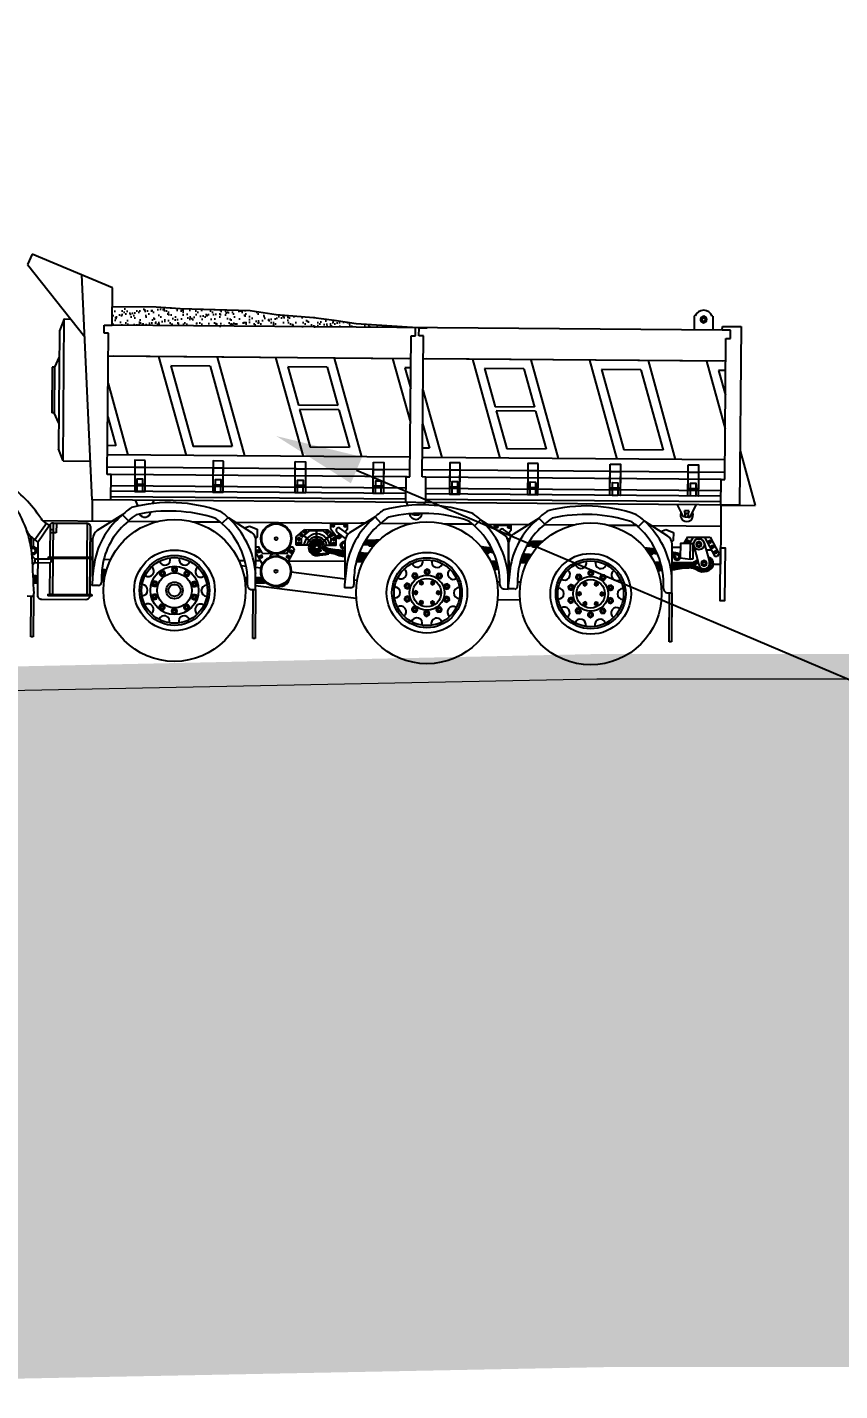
# Model space of a CAD drawing. Header units: metres. Extents: x -81 to 63023, y -186 to 109005.
# Drawn here: x 143.24 to 149.77, y -84.08 to -73.13 of the extents above; entities that cross this region are included whole.
import ezdxf
from ezdxf import colors
from ezdxf.entities.mleader import LeaderData, LeaderLine
from ezdxf.math import Vec2, Vec3

# ---------------------------------------------------------------- set-up
doc = ezdxf.new("R2010")
doc.units = ezdxf.units.M
for name, color, linetype in [('LIN010CO', 2, 'Continuous'), ('LIN025CO', 7, 'Continuous'), ('LIN050CO', 3, 'Continuous'), ('TEXT025', 7, 'Continuous')]:
    doc.layers.add(name, color=color, linetype=linetype)
doc.styles.add('ARIAL', font='arial.ttf')
doc.linetypes.add('ROCCIA', pattern='A,0.25,[130,BERETTA.shx,S=0.1,R=0,X=0,Y=0],-0.2,0.25', length=0.7)

# ---------------------------------------------------------------- blocks, each defined once
blk = doc.blocks.new('A$C0AA404B3')
blk.add_lwpolyline([(1.67, 1.44), (0.83, 1.92), (0, 1.44), (0, 0.48), (0.83, 0), (1.67, 0.48)], close=True)
for radius in [0.833, 0.5]:
    blk.add_circle((0.83, 0.96), radius)
blk = doc.blocks.new('Camion')
for p, q in [((-2.838, 1.38), (-2.873, 1.296)), ((-2.189, 1.116), (-2.838, 1.38)), ((-2.873, 1.296), (-2.41, 0.72)), ((-2.339, -0.589), (-2.437, 1.217)), ((-2.189, 0.816), (-2.189, 1.116)), ((2.491, 0.928), (2.485, 0.928)), ((2.485, 0.928), (2.485, 0.816)), ((2.635, 0.928), (2.629, 0.928)), ((2.635, 0.928), (2.635, 0.816)), ((-2.575, 0.862), (-2.613, 0.766)), ((-2.575, -0.278), (-2.575, 0.862)), ((-2.575, 0.862), (-2.524, 0.862)), ((-2.254, 0.815), (-2.189, 0.815)), ((-2.254, 0.75), (-2.254, 0.815)), ((2.711, 0.816), (-2.189, 0.816)), ((0.247, 0.815), (0.181, 0.815)), ((0.247, 0.75), (0.247, 0.815)), ((0.275, 0.815), (0.34, 0.815)), ((0.275, 0.75), (0.275, 0.815)), ((2.711, 0.846), (2.861, 0.846)), ((2.711, 0.815), (2.711, 0.846)), ((2.776, 0.815), (2.711, 0.815)), ((2.776, 0.75), (2.776, 0.815)), ((2.861, 0.846), (2.861, -0.589)), ((-2.613, 0.766), (-2.613, -0.182)), ((-2.219, 0.75), (-2.254, 0.75)), ((-2.219, -0.383), (-2.219, 0.75)), ((0.212, -0.383), (0.212, 0.75)), ((0.212, 0.75), (0.247, 0.75)), ((0.31, 0.75), (0.275, 0.75)), ((0.31, -0.383), (0.31, 0.75)), ((2.741, -0.383), (2.741, 0.75)), ((2.741, 0.75), (2.776, 0.75)), ((-2.613, 0.559), (-2.651, 0.475)), ((0.212, 0.566), (-2.219, 0.566)), ((0.19, 0.566), (-2.18, 0.566)), ((-1.815, 0.566), (-1.588, -0.226)), ((-1.345, 0.566), (-1.118, -0.226)), ((-0.875, 0.566), (-0.648, -0.226)), ((-0.405, 0.566), (-0.178, -0.226)), ((0.065, 0.566), (0.212, 0.055)), ((2.741, 0.566), (0.31, 0.566)), ((2.711, 0.566), (0.34, 0.566)), ((0.706, 0.566), (0.932, -0.226)), ((1.176, 0.566), (1.402, -0.226)), ((1.646, 0.566), (1.872, -0.226)), ((2.116, 0.566), (2.342, -0.226)), ((2.586, 0.566), (2.741, 0.023)), ((-2.67, 0.475), (-2.67, 0.109)), ((-2.651, 0.475), (-2.67, 0.475)), ((-2.651, 0.475), (-2.651, 0.109)), ((-1.716, 0.492), (-1.532, -0.152)), ((-1.401, 0.492), (-1.716, 0.492)), ((-1.401, 0.492), (-1.217, -0.152)), ((-0.461, 0.492), (-0.776, 0.492)), ((-0.776, 0.492), (-0.688, 0.185)), ((-0.461, 0.492), (-0.373, 0.185)), ((0.212, 0.492), (0.164, 0.492)), ((0.164, 0.492), (0.212, 0.325)), ((0.804, 0.492), (0.892, 0.185)), ((1.12, 0.492), (0.804, 0.492)), ((1.12, 0.492), (1.207, 0.185)), ((1.744, 0.492), (1.928, -0.152)), ((2.06, 0.492), (1.744, 0.492)), ((2.06, 0.492), (2.244, -0.152)), ((2.741, 0.492), (2.684, 0.492)), ((2.684, 0.492), (2.741, 0.293)), ((-2.219, 0.348), (-2.055, -0.226)), ((0.31, 0.317), (0.466, -0.226)), ((-0.373, 0.185), (-0.688, 0.185)), ((-0.679, 0.152), (-0.592, -0.152)), ((-0.364, 0.152), (-0.679, 0.152)), ((-0.364, 0.152), (-0.277, -0.152)), ((1.207, 0.185), (0.892, 0.185)), ((1.217, 0.152), (0.901, 0.152)), ((0.901, 0.152), (0.988, -0.152)), ((1.217, 0.152), (1.304, -0.152)), ((-2.651, 0.109), (-2.67, 0.109)), ((-2.613, 0.024), (-2.651, 0.109)), ((-2.219, 0.078), (-2.153, -0.152)), ((0.31, 0.046), (0.367, -0.152)), ((-2.575, -0.278), (-2.613, -0.182)), ((-2.153, -0.152), (-2.219, -0.152)), ((-1.217, -0.152), (-1.532, -0.152)), ((-0.277, -0.152), (-0.592, -0.152)), ((0.367, -0.152), (0.31, -0.152)), ((1.304, -0.152), (0.988, -0.152)), ((2.244, -0.152), (1.928, -0.152)), ((2.861, -0.152), (2.986, -0.589)), ((-2.575, -0.278), (-2.356, -0.278)), ((0.212, -0.226), (-2.219, -0.226)), ((0.212, -0.326), (-2.219, -0.326)), ((2.741, -0.226), (0.31, -0.226)), ((2.741, -0.326), (0.31, -0.326)), ((-2.189, -0.383), (-2.219, -0.383)), ((0.19, -0.383), (-2.189, -0.383)), ((-2.189, -0.589), (-2.189, -0.383)), ((0.181, -0.589), (0.181, -0.383)), ((0.181, -0.383), (0.212, -0.383)), ((0.34, -0.383), (0.31, -0.383)), ((2.711, -0.383), (0.34, -0.383)), ((0.34, -0.589), (0.34, -0.383)), ((2.711, -0.589), (2.711, -0.383)), ((2.711, -0.383), (2.741, -0.383)), ((0.181, -0.474), (-2.189, -0.474)), ((0.181, -0.518), (-2.189, -0.518)), ((2.711, -0.474), (0.34, -0.474)), ((2.711, -0.518), (0.34, -0.518)), ((2.861, -0.589), (-2.339, -0.589)), ((-2.339, -0.589), (-2.339, -0.757)), ((0.181, -0.563), (-2.189, -0.563)), ((-1.969, -0.635), (-1.991, -0.589)), ((-1.854, -0.614), (-1.841, -0.589)), ((0.198, -0.613), (0.186, -0.589)), ((0.327, -0.607), (0.336, -0.589)), ((2.711, -0.563), (0.34, -0.563)), ((2.411, -0.687), (2.363, -0.589)), ((2.425, -0.66), (2.418, -0.638)), ((2.457, -0.638), (2.418, -0.638)), ((2.451, -0.66), (2.457, -0.638)), ((2.465, -0.687), (2.513, -0.589)), ((2.711, -0.589), (2.861, -0.589)), ((2.711, -0.589), (2.711, -0.757)), ((2.861, -0.589), (2.986, -0.589)), ((-2.735, -0.757), (-2.175, -0.757)), ((-2.092, -0.705), (-2.297, -0.835)), ((-2.094, -0.706), (-2.046, -0.755)), ((-2.048, -0.757), (-1.811, -0.757)), ((-1.533, -0.757), (-1.309, -0.757)), ((-1.247, -0.721), (-1.295, -0.77)), ((-1.247, -0.721), (-1.058, -0.839)), ((-1.188, -0.757), (-0.145, -0.757)), ((-0.42, -0.765), (-0.289, -0.765)), ((-0.42, -0.809), (-0.42, -0.765)), ((-0.289, -0.765), (-0.289, -0.809)), ((-0.064, -0.706), (-0.269, -0.837)), ((-0.146, -0.757), (-0.181, -0.757)), ((-0.065, -0.707), (-0.018, -0.757)), ((-0.018, -0.757), (0.223, -0.757)), ((0.234, -0.687), (0.23, -0.679)), ((0.248, -0.687), (0.234, -0.687)), ((0.248, -0.687), (0.248, -0.677)), ((0.274, -0.687), (0.274, -0.676)), ((0.274, -0.687), (0.288, -0.687)), ((0.288, -0.687), (0.293, -0.676)), ((0.489, -0.757), (0.718, -0.757)), ((0.781, -0.722), (0.733, -0.772)), ((0.781, -0.722), (0.97, -0.84)), ((0.838, -0.757), (1.168, -0.757)), ((0.895, -0.793), (0.895, -0.764)), ((0.895, -0.764), (1.025, -0.764)), ((1.025, -0.764), (1.025, -0.807)), ((1.251, -0.705), (1.046, -0.835)), ((1.249, -0.706), (1.297, -0.755)), ((1.294, -0.757), (1.532, -0.757)), ((1.809, -0.757), (2.034, -0.757)), ((2.096, -0.721), (2.048, -0.77)), ((2.096, -0.721), (2.285, -0.839)), ((2.155, -0.757), (2.711, -0.757)), ((2.425, -0.687), (2.411, -0.687)), ((2.425, -0.687), (2.425, -0.66)), ((2.451, -0.687), (2.451, -0.66)), ((2.451, -0.687), (2.465, -0.687)), ((2.711, -0.757), (2.711, -1.063)), ((-2.705, -0.78), (-2.798, -0.913)), ((-2.773, -0.931), (-2.682, -0.797)), ((-2.705, -0.78), (-2.682, -0.797)), ((-2.675, -0.83), (-2.649, -0.83)), ((-2.625, -0.855), (-2.675, -0.855)), ((-2.654, -0.777), (-2.38, -0.777)), ((-2.625, -0.777), (-2.625, -0.855)), ((-2.351, -1.049), (-2.351, -0.798)), ((-2.349, -1.049), (-2.349, -0.807)), ((-1.114, -0.804), (-1.074, -0.79)), ((-1.074, -0.79), (-1.011, -0.812)), ((-1.011, -0.812), (-1.011, -0.876)), ((-0.697, -0.873), (-0.633, -0.815)), ((-0.697, -0.939), (-0.697, -0.873)), ((-0.658, -0.838), (-0.633, -0.815)), ((-0.652, -0.877), (-0.592, -0.823)), ((-0.582, -0.912), (-0.638, -0.864)), ((-0.579, -0.908), (-0.634, -0.861)), ((-0.441, -0.815), (-0.633, -0.815)), ((-0.482, -0.823), (-0.592, -0.823)), ((-0.537, -0.823), (-0.537, -0.889)), ((-0.532, -0.889), (-0.532, -0.823)), ((-0.485, -0.908), (-0.435, -0.865)), ((-0.418, -0.881), (-0.482, -0.823)), ((-0.482, -0.912), (-0.431, -0.869)), ((-0.377, -0.873), (-0.441, -0.815)), ((-0.42, -0.809), (-0.362, -0.882)), ((-0.377, -0.939), (-0.377, -0.873)), ((-0.301, -0.881), (-0.37, -0.831)), ((-0.281, -0.847), (-0.347, -0.8)), ((-0.33, -0.86), (-0.347, -0.882)), ((-0.289, -0.809), (-0.306, -0.83)), ((1.033, -0.846), (0.967, -0.798)), ((1.014, -0.88), (0.996, -0.867)), ((1.025, -0.807), (1.009, -0.828)), ((2.229, -0.804), (2.269, -0.79)), ((2.269, -0.79), (2.331, -0.812)), ((2.331, -0.812), (2.331, -0.876)), ((2.445, -0.848), (2.417, -0.9)), ((2.445, -0.848), (2.626, -0.848)), ((2.49, -0.848), (2.462, -0.9)), ((2.581, -0.848), (2.665, -1.003)), ((2.626, -0.848), (2.697, -0.978)), ((-2.798, -0.913), (-2.773, -0.931)), ((-2.773, -0.93), (-2.773, -1.359)), ((-2.329, -1.194), (-2.332, -0.897)), ((-1.011, -0.876), (-1.024, -0.886)), ((-1.021, -1.297), (-1.021, -0.908)), ((-1.021, -0.961), (-1.018, -0.955)), ((-1.018, -0.955), (-0.998, -0.955)), ((-0.971, -1.006), (-0.999, -0.955)), ((-0.772, -1.01), (-0.742, -0.955)), ((-0.762, -1.073), (-0.711, -0.98)), ((-0.722, -0.955), (-0.743, -0.955)), ((-0.711, -0.98), (-0.722, -0.955)), ((-0.596, -0.939), (-0.697, -0.939)), ((-0.656, -0.939), (-0.656, -0.881)), ((-0.493, -0.972), (-0.503, -0.967)), ((-0.377, -0.939), (-0.468, -0.939)), ((-0.412, -1.002), (-0.459, -0.985)), ((-0.418, -0.939), (-0.418, -0.881)), ((-0.347, -0.882), (-0.362, -0.882)), ((-0.301, -1.196), (-0.304, -0.899)), ((-0.111, -0.942), (-0.111, -0.931)), ((-0.111, -0.942), (-0.111, -0.931)), ((0.849, -0.993), (0.85, -0.982)), ((1.007, -1.276), (1.007, -0.888)), ((1.014, -1.194), (1.011, -0.897)), ((1.204, -0.941), (1.204, -0.929)), ((2.163, -0.992), (2.165, -0.98)), ((2.331, -0.876), (2.319, -0.886)), ((2.322, -1.297), (2.322, -0.908)), ((2.388, -0.933), (2.322, -0.933)), ((2.488, -0.952), (2.504, -0.952)), ((2.495, -0.917), (2.536, -1.063)), ((2.579, -0.893), (2.622, -1.046)), ((2.637, -0.952), (2.596, -0.952)), ((2.697, -0.978), (2.685, -1.003)), ((-2.795, -1.065), (-2.819, -1.038)), ((-2.795, -1.065), (-2.795, -1.096)), ((-2.795, -1.065), (-2.773, -1.065)), ((-2.773, -1.065), (-2.678, -1.065)), ((-2.688, -1.049), (-2.688, -1.061)), ((-2.688, -1.049), (-2.335, -1.049)), ((-2.335, -1.061), (-2.688, -1.061)), ((-2.349, -1.349), (-2.349, -1.061)), ((-2.349, -1.065), (-2.33, -1.065)), ((-2.335, -1.049), (-2.335, -1.061)), ((-2.242, -1.065), (-2.187, -1.065)), ((-1.158, -1.065), (-1.11, -1.065)), ((-0.968, -1.094), (-1.021, -0.997)), ((-1.021, -1.065), (-0.984, -1.065)), ((-0.971, -1.006), (-0.884, -1.006)), ((-0.77, -1.006), (-0.832, -1.006)), ((-0.757, -1.065), (-0.302, -1.065)), ((-0.438, -0.996), (-0.435, -1.007)), ((-0.352, -1.021), (-0.391, -1.005)), ((-0.213, -1.065), (-0.158, -1.065)), ((-0.213, -1.065), (-0.158, -1.065)), ((1.101, -1.063), (1.157, -1.063)), ((2.34, -0.99), (2.349, -0.997)), ((2.458, -1.096), (2.458, -1.084)), ((2.656, -1.063), (2.711, -1.063)), ((2.685, -1.003), (2.665, -1.003)), ((-2.795, -1.096), (-2.813, -1.116)), ((-2.795, -1.096), (-2.678, -1.096)), ((-1.098, -1.113), (-1.139, -1.108)), ((-0.979, -1.127), (-1.021, -1.122)), ((-0.302, -1.208), (-0.736, -1.156)), ((0.9, -1.122), (0.93, -1.115)), ((2.215, -1.121), (2.245, -1.114)), ((2.34, -1.109), (2.404, -1.097)), ((-2.283, -1.276), (-2.336, -1.276)), ((-1.087, -1.26), (-1.105, -1.258)), ((-1.052, -1.297), (-1.021, -1.297)), ((-1.039, -1.691), (-1.039, -1.297)), ((-0.212, -1.363), (-1.021, -1.267)), ((-1.021, -1.297), (-1.021, -1.691)), ((-0.949, -1.243), (-0.949, -1.232)), ((-0.254, -1.278), (-0.308, -1.278)), ((-0.206, -1.219), (-0.232, -1.216)), ((0.918, -1.219), (0.94, -1.219)), ((0.976, -1.277), (1.007, -1.277)), ((1.06, -1.276), (1.007, -1.276)), ((1.083, -1.219), (1.108, -1.219)), ((2.291, -1.297), (2.322, -1.297)), ((2.304, -1.691), (2.304, -1.297)), ((2.322, -1.297), (2.322, -1.691)), ((2.322, -1.297), (2.322, -1.297)), ((-2.818, -1.367), (-2.855, -1.367)), ((-2.822, -1.691), (-2.822, -1.367)), ((-2.804, -1.36), (-2.804, -1.691)), ((-2.741, -1.389), (-2.38, -1.389)), ((-2.688, -1.349), (-2.688, -1.361)), ((-2.688, -1.349), (-2.335, -1.349)), ((-2.335, -1.361), (-2.688, -1.361)), ((-2.335, -1.349), (-2.335, -1.361)), ((0.924, -1.363), (1.103, -1.363)), ((-2.804, -1.691), (-2.822, -1.691)), ((-1.021, -1.691), (-1.039, -1.691)), ((2.322, -1.691), (2.304, -1.691))]:
    blk.add_line(p, q)
for points in [[(-1.915, -0.268), (-1.998, -0.268), (-1.998, -0.46), (-1.915, -0.46)], [(-1.915, -0.326), (-1.998, -0.326), (-1.998, -0.518), (-1.915, -0.518)], [(-1.288, -0.268), (-1.371, -0.268), (-1.371, -0.46), (-1.288, -0.46)], [(-1.288, -0.326), (-1.371, -0.326), (-1.371, -0.518), (-1.288, -0.518)], [(-0.71, -0.268), (-0.627, -0.268), (-0.627, -0.46), (-0.71, -0.46)], [(-0.71, -0.326), (-0.627, -0.326), (-0.627, -0.518), (-0.71, -0.518)], [(-0.083, -0.268), (0, -0.268), (0, -0.46), (-0.083, -0.46)], [(-0.083, -0.326), (0, -0.326), (0, -0.518), (-0.083, -0.518)], [(0.614, -0.268), (0.531, -0.268), (0.531, -0.46), (0.614, -0.46)], [(0.614, -0.326), (0.531, -0.326), (0.531, -0.518), (0.614, -0.518)], [(1.241, -0.268), (1.158, -0.268), (1.158, -0.46), (1.241, -0.46)], [(1.241, -0.326), (1.158, -0.326), (1.158, -0.518), (1.241, -0.518)], [(1.819, -0.268), (1.902, -0.268), (1.902, -0.46), (1.819, -0.46)], [(1.819, -0.326), (1.902, -0.326), (1.902, -0.518), (1.819, -0.518)], [(2.446, -0.268), (2.529, -0.268), (2.529, -0.46), (2.446, -0.46)], [(2.446, -0.326), (2.529, -0.326), (2.529, -0.518), (2.446, -0.518)], [(-1.935, -0.518), (-1.979, -0.518), (-1.979, -0.416), (-1.935, -0.416)], [(-1.308, -0.518), (-1.351, -0.518), (-1.351, -0.416), (-1.308, -0.416)], [(-0.647, -0.518), (-0.69, -0.518), (-0.69, -0.416), (-0.647, -0.416)], [(-0.02, -0.518), (-0.063, -0.518), (-0.063, -0.416), (-0.02, -0.416)], [(0.594, -0.518), (0.551, -0.518), (0.551, -0.416), (0.594, -0.416)], [(1.221, -0.518), (1.178, -0.518), (1.178, -0.416), (1.221, -0.416)], [(1.882, -0.518), (1.839, -0.518), (1.839, -0.416), (1.882, -0.416)], [(2.509, -0.518), (2.466, -0.518), (2.466, -0.416), (2.509, -0.416)], [(2.45, -0.66), (2.426, -0.66), (2.426, -0.687), (2.45, -0.687)], [(2.469, -0.9), (2.388, -0.9), (2.388, -1.016), (2.469, -1.024)], [(2.488, -1.024), (2.469, -1.024), (2.469, -0.9), (2.488, -0.9)], [(2.711, -0.931), (2.747, -0.931), (2.747, -1.357), (2.711, -1.357)]]:
    blk.add_lwpolyline(points, close=True)
for points in [[(0.249, -0.677), (0.249, -0.687), (0.273, -0.687), (0.273, -0.676)], [(-2.675, -0.787), (-2.675, -1.049)], [(-2.649, -1.049), (-2.649, -0.777), (-2.654, -0.777)], [(-2.377, -0.778), (-2.377, -1.049)], [(-2.826, -0.974), (-2.827, -0.889)], [(-2.81, -0.904), (-2.81, -0.969)], [(-2.675, -1.096), (-2.675, -1.349), (-2.649, -1.349), (-2.649, -1.061)], [(-2.675, -1.061), (-2.675, -1.065)], [(-2.377, -1.061), (-2.377, -1.349), (-2.351, -1.349), (-2.351, -1.061)]]:
    blk.add_lwpolyline(points)
for centre, radius in [((-1.672, -1.31), 0.57), ((-0.858, -0.887), 0.123), ((0.356, -1.312), 0.57), ((1.671, -1.31), 0.57), ((-0.858, -0.887), 0.117), ((-0.858, -0.887), 0.012), ((2.537, -0.905), 0.0439), ((-1.672, -1.31), 0.324), ((-1.672, -1.31), 0.281), ((-1.672, -1.31), 0.264), ((-0.858, -1.149), 0.123), ((-0.858, -1.149), 0.117), ((0.356, -1.312), 0.324), ((0.356, -1.312), 0.281), ((0.356, -1.312), 0.264), ((1.671, -1.31), 0.324), ((1.671, -1.31), 0.281), ((1.671, -1.31), 0.264), ((-1.672, -1.31), 0.194), ((-1.672, -1.31), 0.14), ((-0.858, -1.149), 0.012), ((0.356, -1.312), 0.14), ((0.356, -1.312), 0.114), ((1.671, -1.31), 0.14), ((1.671, -1.31), 0.114), ((-1.672, -1.31), 0.0665), ((-1.672, -1.31), 0.0481)]:
    blk.add_circle(centre, radius)
for centre, radius, start, end in [((2.56, 0.899), 0.0748, 23.1601, 156.8399), ((-3.573, -1.285), 0.987, 33.625, 56.6519), ((-3.624, -1.109), 0.808, 3.915, 37.4322), ((-1.815, -0.976), 0.388, 122.2966, 135.9109), ((-1.705, -1.807), 1.202, 70.7707, 105.3133), ((0.214, -0.977), 0.388, 122.2966, 135.9109), ((0.323, -1.809), 1.202, 70.7707, 105.3133), ((1.528, -0.976), 0.388, 122.2966, 135.9109), ((1.638, -1.807), 1.202, 70.7707, 105.3133), ((2.438, -0.673), 0.0506, 152.6248, 27.3752), ((-2.651, -0.676), 0.118, 212.1783, 242.544), ((-1.679, -1.205), 0.649, 129.2287, 169.5212), ((-1.679, -1.205), 0.58, 129.2308, 169.3731), ((-1.811, -0.981), 0.326, 122.3644, 136.1431), ((-1.71, -1.871), 1.198, 72.3108, 103.3239), ((-1.916, -0.673), 0.0506, 212.0424, 347.5173), ((-1.52, -1.006), 0.326, 46.2738, 57.6356), ((-1.516, -1), 0.388, 46.118, 57.7034), ((-1.705, -1.233), 0.687, 5.3148, 48.2047), ((0.349, -1.206), 0.649, 129.2287, 169.5212), ((0.349, -1.206), 0.58, 129.2308, 169.3731), ((0.218, -0.982), 0.326, 122.3644, 136.1431), ((0.319, -1.873), 1.198, 72.3108, 103.3239), ((0.261, -0.673), 0.0506, 187.8731, 357.645), ((0.508, -1.007), 0.326, 46.2738, 57.6356), ((0.512, -1.002), 0.388, 46.118, 57.7034), ((0.323, -1.234), 0.687, 5.3148, 48.2047), ((1.664, -1.205), 0.649, 129.2287, 169.5212), ((1.664, -1.205), 0.58, 129.2308, 169.3731), ((1.532, -0.981), 0.326, 122.3644, 136.1431), ((1.633, -1.871), 1.198, 72.3108, 103.3239), ((1.823, -1.006), 0.326, 46.2738, 57.6356), ((1.827, -1), 0.388, 46.118, 57.7034), ((1.638, -1.233), 0.687, 5.3148, 48.2047), ((-2.677, -0.741), 0.21, 208.465, 234.9328), ((-2.651, -0.81), 0.0328, 85.0879, 156.6961), ((-2.383, -0.811), 0.0339, 353.5697, 94.0201), ((-2.252, -0.901), 0.0799, 124.5072, 177.0208), ((-1.705, -1.233), 0.619, 357.27, 48.2005), ((-1.101, -0.906), 0.08, 359.0857, 57.7722), ((-0.532, -0.954), 0.107, 92.6636, 137.0988), ((-0.532, -0.955), 0.083, 93.7788, 136.192), ((-0.532, -0.954), 0.107, 42.9743, 90.0562), ((-0.532, -0.955), 0.083, 44.3392, 90.4083), ((-0.359, -0.815), 0.0194, 54.1904, 234.1904), ((-0.224, -0.903), 0.0799, 124.5072, 177.0208), ((0.328, -1.231), 0.613, 359.0405, 48.5471), ((0.956, -0.814), 0.0194, 54.1904, 198.2147), ((0.927, -0.908), 0.08, 359.0857, 57.7722), ((1.091, -0.901), 0.0799, 124.5072, 177.0208), ((1.637, -1.233), 0.619, 357.27, 48.2005), ((2.242, -0.906), 0.08, 359.0857, 57.7722), ((2.537, -0.905), 0.0439, 15.7491, 195.7491), ((-2.81, -1), 0.0308, 250.8685, 124.3142), ((-2.81, -1), 0.0185, 230.7144, 144.4683), ((-0.532, -0.954), 0.107, 139.6645, 171.9451), ((-0.532, -0.955), 0.083, 139.5082, 169.0069), ((-0.532, -0.955), 0.0658, 18.129, 280.7834), ((-0.532, -0.955), 0.0543, 19.2547, 280.7103), ((-0.532, -0.955), 0.0428, 17.8302, 336.3526), ((-0.532, -0.954), 0.0314, 14.0466, 335.7822), ((-0.436, -0.914), 0.0731, 206.9629, 264.3481), ((-0.436, -0.914), 0.0616, 206.9629, 264.3481), ((-0.431, -0.926), 0.0506, 192.7444, 264.3266), ((-0.431, -0.926), 0.0391, 192.7444, 264.3266), ((-0.532, -0.955), 0.083, 10.9931, 41.0221), ((0.528, 6.415), 7.465, 262.4062, 263.6129), ((-0.532, -0.954), 0.107, 8.0549, 40.4086), ((0.911, 9.588), 10.65, 262.7322, 263.4568), ((0.992, 10.317), 11.371, 262.7901, 263.4625), ((-0.316, -0.936), 0.0274, 90, 298.5057), ((-0.316, -0.936), 0.016, 89.0482, 324.2863), ((0.115, -6.234), 5.331, 94.5054, 94.6733), ((0.101, -6), 5.108, 94.5374, 94.6795), ((0.101, -6), 5.073, 91.8843, 92.9733), ((0.101, -6), 5.073, 91.8843, 92.9733), ((0.101, -6), 5.085, 91.7556, 92.8934), ((0.101, -6), 5.085, 91.7556, 92.8934), ((0.101, -6.025), 5.122, 91.6172, 92.8003), ((0.101, -6.025), 5.122, 91.6172, 92.8003), ((0.101, -6), 5.108, 91.4775, 92.7219), ((0.101, -6), 5.108, 91.4775, 92.7219), ((0.101, -6), 5.062, 92.0068, 92.3905), ((0.101, -6), 5.062, 92.0068, 92.3905), ((0.101, -6), 5.108, 81.3076, 82.2831), ((0.101, -6.025), 5.122, 81.2664, 82.1869), ((0.101, -6), 5.085, 81.1281, 82.0051), ((0.101, -6), 5.073, 81.0439, 81.8764), ((1.415, -5.998), 5.073, 91.8843, 92.9733), ((1.415, -5.998), 5.085, 91.7556, 92.8934), ((1.416, -6.024), 5.122, 91.6172, 92.8003), ((1.415, -5.998), 5.108, 91.4775, 92.7219), ((1.415, -5.998), 5.062, 92.0068, 92.3905), ((1.415, -5.998), 5.108, 81.3076, 82.2831), ((1.416, -6.024), 5.122, 81.2664, 82.1869), ((1.415, -5.998), 5.085, 81.1281, 82.0051), ((1.415, -5.998), 5.073, 81.0439, 81.8764), ((1.415, -5.998), 5.108, 79.3195, 79.7747), ((1.416, -6.024), 5.122, 79.3132, 79.8076), ((2.362, -1.006), 0.0274, 20.343, 90), ((-9.873, -1.638), 7.079, 2.3719, 4.7397), ((-2.678, -1.08), 0.0157, 270, 90), ((0.919, -1.505), 3.263, 172.6324, 175.9819), ((-1.752, -1.063), 0.0444, 198.3036, 17.6666), ((-1.592, -1.063), 0.0444, 162.3036, 341.6666), ((-0.87, -1.053), 0.0439, 32.8461, 161.766), ((-0.87, -1.053), 0.0439, 32.8461, 161.766), ((-0.601, -0.188), 0.824, 274.7316, 281.4405), ((-0.617, -0.053), 0.971, 275.0268, 280.7901), ((0.957, 9.934), 11.021, 262.8682, 263.4397), ((0.957, 9.937), 11.035, 263.191, 263.4474), ((2.947, -1.507), 3.263, 172.6324, 175.9819), ((0.974, 10.119), 11.241, 263.9451, 264.223), ((0.974, 10.119), 11.241, 263.9451, 264.223), ((0.964, 10.01), 11.121, 263.9467, 264.2397), ((0.964, 10.01), 11.121, 263.9467, 264.2397), ((0.957, 9.937), 11.035, 263.952, 264.2599), ((0.957, 9.937), 11.035, 263.952, 264.2599), ((0.957, 9.934), 11.021, 263.9639, 264.2851), ((0.957, 9.934), 11.021, 263.9639, 264.2851), ((0.956, 9.931), 11.007, 263.9771, 264.3119), ((0.956, 9.931), 11.007, 263.9771, 264.3119), ((0.974, 10.119), 11.184, 264.0048, 264.3477), ((0.974, 10.119), 11.184, 264.0048, 264.3477), ((0.992, 10.317), 11.371, 264.0335, 264.3845), ((0.992, 10.317), 11.371, 264.0335, 264.3845), ((0.276, -1.064), 0.0444, 198.3036, 17.6666), ((0.436, -1.065), 0.0444, 162.3036, 341.6666), ((0.101, -6), 5.062, 81.5027, 81.7539), ((0.992, 10.317), 11.371, 269.3572, 269.6114), ((0.974, 10.119), 11.184, 269.4675, 269.7145), ((0.956, 9.931), 11.007, 269.5755, 269.8153), ((0.957, 9.934), 11.021, 269.6012, 269.8294), ((4.262, -1.505), 3.263, 172.6324, 175.9819), ((2.288, 10.12), 11.241, 263.9451, 264.223), ((2.278, 10.012), 11.121, 263.9467, 264.2397), ((2.271, 9.938), 11.035, 263.952, 264.2599), ((2.271, 9.935), 11.021, 263.9639, 264.2851), ((2.271, 9.933), 11.007, 263.9771, 264.3119), ((2.288, 10.12), 11.184, 264.0048, 264.3477), ((2.306, 10.318), 11.371, 264.0335, 264.3845), ((1.59, -1.063), 0.0444, 198.3036, 17.6666), ((1.751, -1.063), 0.0444, 162.3036, 341.6666), ((1.415, -5.998), 5.062, 81.5027, 81.7539), ((2.306, 10.318), 11.371, 269.3572, 269.6114), ((2.288, 10.12), 11.184, 269.4675, 269.7145), ((2.271, 9.933), 11.007, 269.5755, 269.8153), ((2.271, 9.935), 11.021, 269.6012, 269.8294), ((2.306, 10.318), 11.371, 270.0782, 270.9287), ((2.288, 10.12), 11.184, 270.1727, 271.063), ((2.271, 9.933), 11.007, 270.2652, 271.1957), ((2.271, 9.935), 11.021, 270.2635, 270.9706), ((2.362, -1.006), 0.0274, 142.5991, 339.657), ((2.362, -1.006), 0.016, 142.5991, 77.1474), ((2.458, -1.242), 0.169, 60.2414, 89.9638), ((2.458, -1.242), 0.157, 60.2414, 89.9638), ((2.417, -0.893), 0.175, 294.9925, 308.7527), ((2.394, -0.85), 0.235, 295.6691, 305.3119), ((2.394, -0.85), 0.247, 295.6691, 305.3119), ((2.58, -1.058), 0.0442, 187.1335, 15.3999), ((2.569, -1.014), 0.0884, 267.1474, 308.5171), ((2.569, -1.014), 0.0998, 267.1474, 308.5171), ((2.601, -1.061), 0.0547, 312.0657, 79.7284), ((2.601, -1.061), 0.0432, 312.0657, 72.0276), ((2.601, -1.061), 0.0318, 312.0657, 56.654), ((-2.944, -9.834), 8.632, 88.8648, 89.0957), ((-1.437, -1.231), 0.823, 170.713, 181.2752), ((-1.068, 11.615), 12.875, 264.6915, 264.812), ((-1.068, 11.615), 12.86, 264.6882, 264.8189), ((-1.068, 11.615), 12.845, 264.686, 264.8276), ((-1.068, 11.615), 12.83, 264.6849, 264.838), ((-1.068, 11.615), 12.816, 264.685, 264.8503), ((-1.883, -1.157), 0.0444, 234.3036, 53.6666), ((-1.462, -1.158), 0.0444, 126.3036, 305.6666), ((-1.068, 11.615), 12.816, 269.8015, 269.9148), ((-1.101, 10.171), 11.371, 270.4028, 270.6602), ((0.591, -1.232), 0.823, 170.713, 181.2752), ((0.146, -1.159), 0.0444, 234.3036, 53.6666), ((0.566, -1.159), 0.0444, 126.3036, 305.6666), ((0.957, 9.937), 11.035, 269.6253, 269.8424), ((0.964, 10.01), 11.121, 269.617, 269.8218), ((0.974, 10.119), 11.241, 269.5923, 269.6247), ((1.905, -1.231), 0.823, 170.713, 181.2752), ((1.46, -1.157), 0.0444, 234.3036, 53.6666), ((1.881, -1.158), 0.0444, 126.3036, 305.6666), ((2.271, 9.938), 11.035, 269.6253, 269.8424), ((2.278, 10.012), 11.121, 269.617, 269.8218), ((2.288, 10.12), 11.241, 269.5923, 269.6247), ((2.271, 9.938), 11.035, 270.2619, 270.968), ((2.278, 10.012), 11.121, 270.2251, 270.34), ((2.458, -1.242), 0.146, 60.2414, 89.9638), ((2.572, -1.04), 0.0857, 240.7189, 264.1113), ((2.572, -1.04), 0.0742, 240.7189, 264.1113), ((2.572, -1.04), 0.0627, 240.7189, 264.1113), ((2.569, -1.014), 0.111, 267.1474, 308.5171), ((-2.944, -9.834), 8.618, 88.8648, 89.0883), ((-2.944, -9.834), 8.603, 88.8648, 89.081), ((-2.944, -9.834), 8.588, 88.8648, 89.0739), ((-2.944, -9.834), 8.574, 88.8648, 89.0671), ((-2.284, -1.252), 0.0244, 273.0987, 7.6542), ((-1.068, 11.615), 12.889, 264.6961, 264.8067), ((-1.068, 11.615), 12.904, 264.7018, 264.8032), ((-1.932, -1.31), 0.0444, 270.3036, 89.6666), ((-1.412, -1.31), 0.0444, 90.3036, 269.6666), ((-1.068, 11.615), 12.83, 269.8137, 269.9176), ((-1.119, -9.833), 8.603, 89.7835, 89.9252), ((-1.068, 11.615), 12.86, 269.8328, 269.9185), ((-1.053, -1.263), 0.0342, 177.9439, 272.1884), ((-1.119, 9.973), 11.184, 270.5028, 270.7918), ((-1.136, 9.785), 11.007, 270.6006, 270.9292), ((-1.136, 9.788), 11.021, 270.5985, 270.9706), ((-1.136, 9.79), 11.035, 270.5964, 270.968), ((-0.949, -1.389), 0.157, 89.6962, 89.9638), ((-0.949, -1.389), 0.146, 84.6408, 89.9638), ((-0.835, -1.188), 0.0857, 258.1957, 264.1113), ((-0.838, -1.162), 0.111, 267.1474, 308.5171), ((-0.838, -1.162), 0.0998, 308.3065, 308.5171), ((-0.806, -1.208), 0.0432, 312.0657, 312.522), ((-0.806, -1.208), 0.0547, 312.0657, 359.031), ((-0.256, -1.254), 0.0244, 273.0987, 7.6542), ((0.096, -1.312), 0.0444, 270.3036, 89.6666), ((0.616, -1.312), 0.0444, 90.3036, 269.6666), ((0.975, -1.242), 0.0342, 177.9439, 272.1884), ((1.059, -1.252), 0.0244, 273.0987, 7.6542), ((1.411, -1.31), 0.0444, 270.3036, 89.6666), ((1.931, -1.31), 0.0444, 90.3036, 269.6666), ((2.29, -1.263), 0.0342, 177.9439, 272.1884), ((-2.819, -1.348), 0.0188, 273.3634, 8.6265), ((-2.739, -1.355), 0.0339, 173.5697, 274.0201), ((-2.383, -1.355), 0.0339, 265.9799, 350.4121), ((-1.883, -1.463), 0.0444, 306.3036, 125.6666), ((-1.462, -1.463), 0.0444, 54.3036, 233.6666), ((0.146, -1.465), 0.0444, 306.3036, 125.6666), ((0.566, -1.465), 0.0444, 54.3036, 233.6666), ((1.46, -1.463), 0.0444, 306.3036, 125.6666), ((1.881, -1.463), 0.0444, 54.3036, 233.6666), ((-1.753, -1.558), 0.0444, 342.3036, 161.6666), ((-1.592, -1.558), 0.0444, 18.3036, 197.6666), ((0.276, -1.559), 0.0444, 342.3036, 161.6666), ((0.436, -1.559), 0.0444, 18.3036, 197.6666), ((1.59, -1.558), 0.0444, 342.3036, 161.6666), ((1.751, -1.558), 0.0444, 18.3036, 197.6666)]:
    blk.add_arc(centre, radius, start, end)
for p, xscale, yscale, zscale in [((2.537, 0.872), 0.02796214727126767, 0.02796214727126767, 0.02796214727126767), ((-0.558, -0.985), 0.03101468168171095, 0.03101468168171095, 0.03101468168171095), ((2.517, -0.928), 0.02330178939271832, 0.02330178939271832, 0.02330178939271832), ((2.56, -1.08), 0.02330178939271832, 0.02330178939271832, 0.02330178939271832), ((-1.692, -1.165), 0.02330178939271832, 0.02330178939271832, 0.02330178939271832), ((0.337, -1.167), 0.02330178939271832, 0.02330178939271832, 0.02330178939271832), ((1.651, -1.167), 0.02330178939271832, 0.02330178939271832, 0.02330178939271832), ((0.253, -1.326), 0.01435390226592403, 0.01435390226592403, 0.01435390226592403), ((1.568, -1.324), 0.01435390226592403, 0.01435390226592403, 0.01435390226592403)]:
    blk.add_blockref('A$C0AA404B3', p, dxfattribs=dict(xscale=xscale, yscale=yscale, zscale=zscale))
for p, xscale, yscale, zscale, rotation in [((-0.408, -0.766), 0.01105250474478222, 0.01105250474478222, 0.01105250474478222, 239.9999999999999), ((-0.31, -0.766), 0.01105250474478222, 0.01105250474478222, 0.01105250474478222, 239.9999999999999), ((0.907, -0.765), 0.01105250474475761, 0.01105250474475761, 0.01105250474475761, 239.9999999999262), ((1.005, -0.765), 0.01105250474475761, 0.01105250474475761, 0.01105250474475761, 239.9999999999262), ((-0.672, -0.875), -0.01105250474478222, 0.01105250474478225, 0.01105250474476068, 120), ((-0.651, -0.844), -0.01105250474478222, 0.01105250474478225, 0.01105250474476068, 120), ((-0.622, -0.818), -0.01105250474478222, 0.01105250474478225, 0.01105250474476068, 120), ((-0.452, -0.818), 0.01105250474478222, 0.01105250474478222, 0.01105250474478222, 239.9999999999999), ((-0.423, -0.844), 0.01105250474478222, 0.01105250474478222, 0.01105250474478222, 239.9999999999999), ((-0.402, -0.875), 0.01105250474478222, 0.01105250474478222, 0.01105250474478222, 239.9999999999999), ((-0.36, -0.851), 0.01105250474478222, 0.01105250474478222, 0.01105250474478222, 239.9999999999999), ((2.453, -0.871), -0.01105250474475761, 0.01105250474475383, 0.01105250474476068, 120.0000000000738), ((2.618, -0.871), 0.01105250474475761, 0.01105250474475761, 0.01105250474475761, 239.9999999999262), ((-0.997, -1.004), 0.01105250474475761, 0.01105250474475761, 0.01105250474475761, 59.99999999992624), ((-0.743, -1.004), -0.01105250474475761, 0.01105250474475383, 0.01105250474476068, 300.0000000000737), ((-0.672, -0.912), -0.01105250474478222, 0.01105250474478225, 0.01105250474476068, 120), ((-0.402, -0.912), 0.01105250474478222, 0.01105250474478222, 0.01105250474478222, 239.9999999999999), ((2.641, -0.912), 0.01105250474475761, 0.01105250474475761, 0.01105250474475761, 239.9999999999262), ((2.664, -0.954), 0.01105250474475761, 0.01105250474475761, 0.01105250474475761, 239.9999999999262), ((-0.975, -1.046), 0.01105250474475761, 0.01105250474475761, 0.01105250474475761, 59.99999999992624), ((-0.766, -1.046), -0.01105250474475761, 0.01105250474475383, 0.01105250474476068, 300.0000000000737), ((-1.773, -1.204), 0.0233017893927371, 0.0233017893927371, 0.0233017893927371, 36.00000000000336), ((-1.603, -1.182), 0.0233017893927371, 0.0233017893927371, 0.0233017893927371, 323.9999999999966), ((0.255, -1.206), 0.0233017893927371, 0.0233017893927371, 0.0233017893927371, 36.00000000000336), ((0.426, -1.183), 0.0233017893927371, 0.0233017893927371, 0.0233017893927371, 323.9999999999966), ((1.57, -1.206), 0.0233017893927371, 0.0233017893927371, 0.0233017893927371, 36.00000000000336), ((1.74, -1.183), 0.0233017893927371, 0.0233017893927371, 0.0233017893927371, 323.9999999999966), ((-1.816, -1.284), 0.02330178939273445, 0.02330178939273445, 0.02330178939273445, 72.00000000001242), ((-1.54, -1.247), 0.02330178939273446, 0.02330178939273446, 0.02330178939273446, 287.9999999999876), ((0.212, -1.285), 0.02330178939273445, 0.02330178939273445, 0.02330178939273445, 72.00000000001242), ((0.293, -1.23), 0.01435390226592175, 0.01435390226592175, 0.01435390226592175, 299.9999999999398), ((0.396, -1.216), 0.01435390226592175, 0.01435390226592175, 0.01435390226592175, 240.0000000000602), ((0.459, -1.298), 0.01435390226592403, 0.01435390226592403, 0.01435390226592403, 180), ((0.488, -1.249), 0.02330178939273446, 0.02330178939273446, 0.02330178939273446, 287.9999999999876), ((1.527, -1.285), 0.02330178939273445, 0.02330178939273445, 0.02330178939273445, 72.00000000001242), ((1.607, -1.228), 0.01435390226592175, 0.01435390226592175, 0.01435390226592175, 299.9999999999398), ((1.71, -1.214), 0.01435390226592175, 0.01435390226592175, 0.01435390226592175, 240.0000000000602), ((1.774, -1.297), 0.01435390226592403, 0.01435390226592403, 0.01435390226592403, 180), ((1.803, -1.249), 0.02330178939273446, 0.02330178939273446, 0.02330178939273446, 287.9999999999876), ((-1.804, -1.374), 0.02330178939273446, 0.02330178939273446, 0.02330178939273446, 107.9999999999876), ((-1.742, -1.439), 0.02330178939273711, 0.02330178939273711, 0.02330178939273711, 143.9999999999966), ((-1.571, -1.416), 0.0233017893927371, 0.0233017893927371, 0.0233017893927371, 216.0000000000034), ((-1.528, -1.337), 0.02330178939273445, 0.02330178939273445, 0.02330178939273445, 252.0000000000124), ((0.224, -1.375), 0.02330178939273446, 0.02330178939273446, 0.02330178939273446, 107.9999999999876), ((0.287, -1.441), 0.02330178939273711, 0.02330178939273711, 0.02330178939273711, 143.9999999999966), ((0.317, -1.408), 0.01435390226592175, 0.01435390226592175, 0.01435390226592175, 60.00000000006024), ((0.419, -1.394), 0.01435390226592175, 0.01435390226592175, 0.01435390226592175, 119.9999999999398), ((0.457, -1.418), 0.0233017893927371, 0.0233017893927371, 0.0233017893927371, 216.0000000000034), ((0.5, -1.338), 0.02330178939273445, 0.02330178939273445, 0.02330178939273445, 252.0000000000124), ((1.539, -1.375), 0.02330178939273446, 0.02330178939273446, 0.02330178939273446, 107.9999999999876), ((1.601, -1.441), 0.02330178939273711, 0.02330178939273711, 0.02330178939273711, 143.9999999999966), ((1.631, -1.406), 0.01435390226592175, 0.01435390226592175, 0.01435390226592175, 60.00000000006024), ((1.734, -1.393), 0.01435390226592175, 0.01435390226592175, 0.01435390226592175, 119.9999999999398), ((1.772, -1.418), 0.0233017893927371, 0.0233017893927371, 0.0233017893927371, 216.0000000000034), ((1.815, -1.338), 0.02330178939273445, 0.02330178939273445, 0.02330178939273445, 252.0000000000124), ((-1.653, -1.455), 0.02330178939271832, 0.02330178939271832, 0.02330178939271832, 180), ((0.375, -1.457), 0.02330178939271832, 0.02330178939271832, 0.02330178939271832, 180), ((1.69, -1.457), 0.02330178939271832, 0.02330178939271832, 0.02330178939271832, 180)]:
    blk.add_blockref('A$C0AA404B3', p, dxfattribs=dict(xscale=xscale, yscale=yscale, zscale=zscale, rotation=rotation))

msp = doc.modelspace()

# ---------------------------------------------------------------- hatches: boundary and pattern name
at = {"layer": 'LIN010CO', "linetype": 'Continuous', "lineweight": 0}
h = msp.add_hatch(dxfattribs=at)
h.set_pattern_fill('AR-CONC', color=256, scale=0.01, style=0)
h.set_pattern_definition([(50, (140.031, 0), (1.821847, -0.15939), [0.1905, -2.0955]), (355, (140.031, 0), (-0.352434, 1.91057), [0.1524, -1.676406]), (100.4514, (140.1828, -0.0133), (1.469412, 1.751178), [0.1619, -1.780902]), (46.1842, (140.031, 0.508), (2.71079, -0.420423), [0.28575, -3.14325]), (96.6356, (140.2568, 0.473), (2.37404, 2.47426), [0.24285, -2.671356]), (351.184, (140.031, 0.508), (2.37404, 2.47426), [0.2286, -2.5146]), (21, (140.285, 0.381), (1.516144, -1.022652), [0.1905, -2.0955]), (326, (140.285, 0.381), (0.61802, 1.84188), [0.1524, -1.6764]), (71.4514, (140.4113, 0.2958), (2.134164, 0.819228), [0.1619, -1.7809]), (37.5, (140.03094, 0), (0.030886, 0.8455504), [0, -1.65608, 0, -1.7018, 0, -1.68275]), (7.5, (140.0309, 0), (0.668197, 1.001806), [0, -0.97028, 0, -1.61798, 0, -0.64135]), (327.5, (139.4645, 0), (1.355906, -0.0572874), [0, -0.635, 0, -1.9812, 0, -2.6289]), (317.5, (139.2105, 0), (1.481292, 0.254265), [0, -0.8255, 0, -1.31572, 0, -1.8669])])
edge = h.paths.add_edge_path()
edge.add_line((185.103, -58.12), (185.103, -52.386))
edge.add_line((185.103, -52.386), (169.878, -53.228))
edge.add_line((169.878, -53.228), (158.188, -73.477))
edge.add_line((158.188, -73.477), (158.188, -77.583))
edge.add_line((158.188, -77.583), (151.506, -77.583))
edge.add_line((151.506, -77.583), (151.506, -78.162))
edge.add_line((151.506, -78.162), (147.823, -78.162))
edge.add_line((147.823, -78.162), (138.221, -78.367))
edge.add_line((138.221, -78.367), (138.221, -84.077))
edge.add_line((138.221, -84.077), (147.879, -83.888))
edge.add_line((147.879, -83.888), (157.232, -83.888))
edge.add_line((157.232, -83.888), (157.232, -83.309))
edge.add_line((157.232, -83.309), (161.232, -83.309))
edge.add_line((161.232, -83.309), (161.232, -81.353))
edge.add_line((161.232, -81.353), (163.914, -81.353))
edge.add_line((163.914, -81.353), (163.914, -75.011))
edge.add_line((163.914, -75.011), (168.859, -66.447))
edge.add_arc((183.039, -74.634), 16.374, 92.9392, 150, ccw=False)
edge.add_line((182.199, -58.281), (185.103, -58.12))
at = {"layer": 'LIN010CO'}
h = msp.add_hatch(dxfattribs=at)
h.set_pattern_fill('AR-SAND', color=256, scale=0.0015)
h.set_pattern_definition([(37.5, (140.03094, 0), (-0.002400047, 0.073411986), [0, -0.057912, 0, -0.06477, 0, -0.0619125]), (7.5, (140.03094, 0), (0.06742849, 0.10752377), [0, -0.031242, 0, -0.052197, 0, -0.0200025]), (327.5, (139.984077, 0), (0.118648856, 0.00021558), [0, -0.01905, 0, -0.06858, 0, -0.089535]), (317.5, (139.98408, 0), (0.11453347, 0.0334394), [0, -0.009525, 0, -0.044958, 0, -0.051435])])
edge = h.paths.add_edge_path()
edge.add_line((143.927, -75.371), (143.926, -75.521))
edge.add_line((143.926, -75.521), (146.362, -75.542))
edge.add_line((143.927, -75.371), (144.278, -75.374))
edge.add_line((144.278, -75.374), (144.471, -75.387))
edge.add_line((144.471, -75.387), (145.034, -75.404))
edge.add_line((145.034, -75.404), (145.243, -75.437))
edge.add_line((145.243, -75.437), (145.541, -75.459))
edge.add_line((145.541, -75.459), (145.707, -75.481))
edge.add_line((145.707, -75.481), (145.884, -75.509))
edge.add_line((145.884, -75.509), (146.376, -75.541))

# ---------------------------------------------------------------- linework, layer by layer
msp.add_lwpolyline([(143.927, -75.371), (144.278, -75.374), (144.471, -75.387), (145.034, -75.404), (145.243, -75.437), (145.541, -75.459), (145.707, -75.481), (145.884, -75.509), (146.376, -75.541)])
at = {"layer": 'LIN050CO', "linetype": 'ROCCIA', "lineweight": 0, "ltscale": 2, "flags": 128}
msp.add_lwpolyline([(138.221, -78.55), (147.817, -78.362), (151.506, -78.362), (151.506, -77.583), (158.188, -77.583), (158.188, -73.477), (169.878, -53.228), (181.893, -52.563), (185.103, -52.386)], dxfattribs=at)

# ---------------------------------------------------------------- block references
at = {"layer": 'LIN025CO', "rotation": 359.5314461185762}
msp.add_blockref('Camion', (146.108, -76.355), dxfattribs=at)

# ---------------------------------------------------------------- next in the draw order: leaders
at = {"layer": 'TEXT025'}
ml = msp.add_multileader_mtext('Standard', dxfattribs=at)
ml.set_content('TRANSPORT DU \\PMATERIEL AU DÉPÔT', color=1, style='ARIAL')
ml.set_leader_properties(color=6, linetype='Continuous')
ml.build(insert=Vec2(0, 0))
ml.multileader.update_dxf_attribs({"text_left_attachment_type": 2, "text_right_attachment_type": 2, "dogleg_length": 0.36, "arrow_head_size": 0.7, "scale": 2})
ctx = ml.context
ctx.base_point, ctx.scale, ctx.char_height, ctx.arrow_head_size, ctx.landing_gap_size, ctx.plane_origin = Vec3(153.254, -79.508), 2, 0.5, 0.7, 0.2, Vec3(144.532, -84.466)
ctx.left_attachment, ctx.right_attachment = 2, 2
notes = []
notes.append((ctx, [(0, (1, 1, 0), (152.534, -79.508), (1, 0), 0.72, [(0, [(145.243, -76.412)], 0, [])])]))
ctx.mtext.insert, ctx.mtext.flow_direction = Vec3(153.454, -78.769), 5
ctx.mtext.has_bg_fill, ctx.mtext.bg_color, ctx.mtext.bg_scale_factor, ctx.mtext.bg_transparency, ctx.mtext.use_window_bg_color = 1, -1073741824, 1.1, 0, 1
for ctx, leaders in notes:
    for number, flags, end, landing, length, lines in leaders:
        leader = LeaderData()
        leader.index, (leader.has_last_leader_line, leader.has_dogleg_vector, leader.attachment_direction) = number, flags
        leader.last_leader_point, leader.dogleg_vector, leader.dogleg_length = Vec3(end), Vec3(landing), length
        for number, points, colour, breaks in lines:
            line = LeaderLine()
            line.index, line.vertices, line.color, line.breaks = number, Vec3.list(points), colors.encode_raw_color(colour), breaks
            leader.lines.append(line)
        ctx.leaders.append(leader)

doc.saveas('drawing.dxf')
